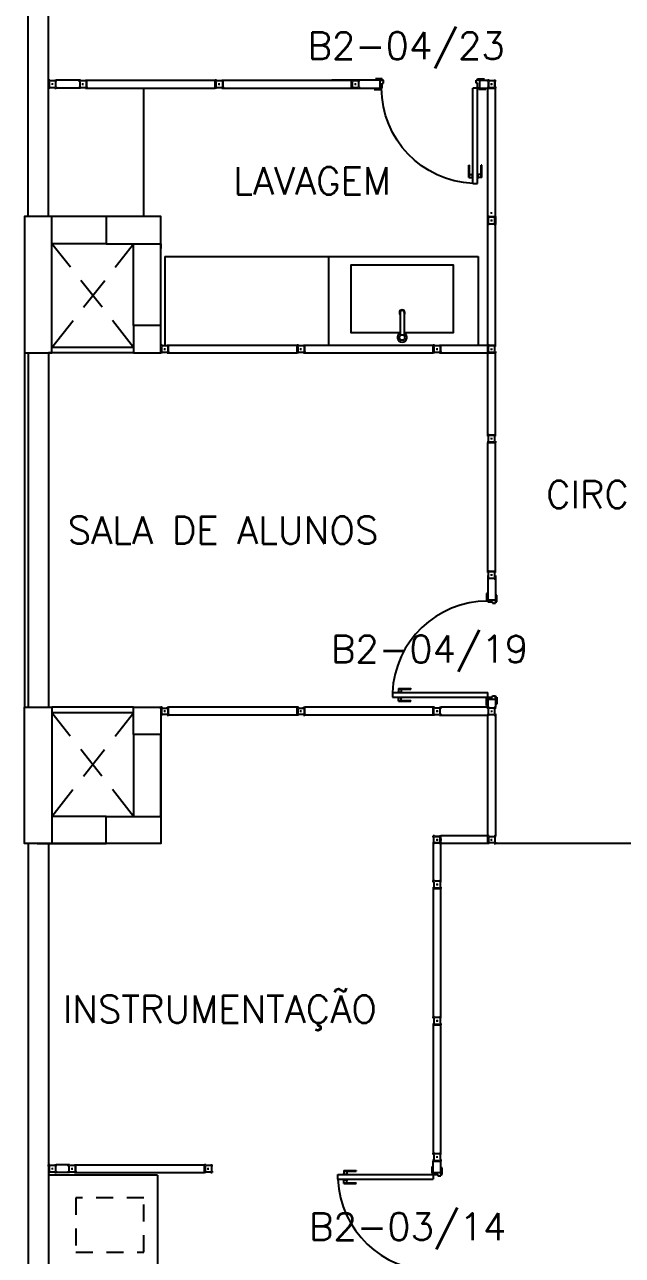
# Model space of a CAD drawing. Header units: millimetres. Extents: x 2090 to 2270, y 1357 to 1514.
# Drawn here: x 2092.78 to 2097.17, y 1429.79 to 1438.82 of the extents above; entities that cross this region are included whole.
import ezdxf

# ---------------------------------------------------------------- set-up
doc = ezdxf.new("R2010")
doc.units = ezdxf.units.MM
doc.linetypes.add('HIDDEN', pattern=[0.375, 0.25, -0.125])
for name, color, linetype in [('ALV', 2, 'Continuous'), ('DIV', 2, 'Continuous'), ('DIV-VIDRO', 2, 'Continuous'), ('ENDEREÇO', 2, 'Continuous'), ('ESTR', 3, 'Continuous'), ('JANELA', 1, 'Continuous'), ('MACANETA', 2, 'Continuous'), ('MOVEIS', 2, 'Continuous'), ('MÓVEIS', 2, 'Continuous'), ('PAREDE_CRT', 2, 'Continuous'), ('PISO', 1, 'Continuous'), ('PORTA', 2, 'Continuous'), ('PROJ', 1, 'HIDDEN'), ('TEXTO', 2, 'Continuous')]:
    doc.layers.add(name, color=color, linetype=linetype)
doc.styles.add('UNB1-100', font='simplex.shx', dxfattribs={"height": 0.2})

# ---------------------------------------------------------------- blocks, each defined once
blk = doc.blocks.new('DIV10')
for p, q in [((-0.0051, 0), (0.0051, 0)), ((0, -0.0051), (0, 0.0051)), ((0.0285, 0.0285), (0.9715, 0.0285)), ((0.0285, -0.0285), (0.0285, 0.0285)), ((0.9715, -0.0285), (0.9715, 0.0285)), ((0.9949, 0), (1.0051, 0)), ((1, -0.0051), (1, 0.0051)), ((0.0285, -0.0285), (0.9715, -0.0285))]:
    blk.add_line(p, q)
blk = doc.blocks.new('MTT')
for p, q in [((-0.0285, 0.0185), (-0.0285, 0.0285)), ((-0.0185, 0.0285), (-0.0285, 0.0285)), ((-0.0235, 0.0185), (-0.0285, 0.0185)), ((-0.0235, 0.0185), (-0.0235, -0.0185)), ((-0.0185, 0.0235), (-0.0185, 0.0285)), ((-0.0185, 0.0235), (0.0185, 0.0235)), ((-0.0049, 0), (0.0049, 0)), ((0, -0.0049), (0, 0.0049)), ((0.0185, 0.0235), (0.0185, 0.0285)), ((0.0185, 0.0285), (0.0285, 0.0285)), ((0.0235, 0.0185), (0.0285, 0.0185)), ((0.0235, 0.0185), (0.0235, -0.0185)), ((0.0285, 0.0185), (0.0285, 0.0285)), ((-0.0285, -0.0185), (-0.0235, -0.0185)), ((-0.0285, -0.0185), (-0.0285, -0.0285)), ((-0.0185, -0.0285), (-0.0285, -0.0285)), ((0.0185, -0.0235), (-0.0185, -0.0235)), ((-0.0185, -0.0235), (-0.0185, -0.0285)), ((0.0185, -0.0235), (0.0185, -0.0285)), ((0.0185, -0.0285), (0.0285, -0.0285)), ((0.0285, -0.0185), (0.0235, -0.0185)), ((0.0285, -0.0185), (0.0285, -0.0285))]:
    blk.add_line(p, q)
blk = doc.blocks.new('IMTT')
for p, q in [((-0.0049, 0), (0.0049, 0)), ((0.0285, 0.0285), (0, 0.0285)), ((0, -0.0285), (0, 0.0285)), ((0.0285, -0.0285), (0, -0.0285))]:
    blk.add_line(p, q)
blk = doc.blocks.new('DOOR70')
at = {"layer": 'MACANETA', "color": 1}
for p, q in [((-0.015, -0.565), (-0.01, -0.565)), ((-0.015, -0.655), (-0.015, -0.565)), ((-0.01, -0.655), (-0.01, -0.565)), ((0.012, -0.6625), (0.012, -0.6275)), ((0.012, -0.6275), (0.015, -0.6275)), ((0.053, -0.6275), (0.05, -0.6275)), ((0.053, -0.6625), (0.053, -0.6275)), ((0.08, -0.565), (0.075, -0.565)), ((0.075, -0.655), (0.075, -0.565)), ((0.08, -0.655), (0.08, -0.565)), ((-0.015, -0.655), (0.012, -0.655)), ((-0.01, -0.635), (0.012, -0.635)), ((0.012, -0.6625), (0.015, -0.6625)), ((0.053, -0.6625), (0.05, -0.6625)), ((0.075, -0.635), (0.053, -0.635)), ((0.08, -0.655), (0.053, -0.655))]:
    blk.add_line(p, q, dxfattribs=at)
at = {"layer": 'PORTA'}
for p, q in [((0.015, -0.7), (0.015, 0)), ((0.015, 0), (0.05, 0)), ((0.05, -0.7), (0.05, 0)), ((0.05, -0.7), (0.015, -0.7))]:
    blk.add_line(p, q, dxfattribs=at)
at = {"layer": 'PORTA', "color": 1}
blk.add_arc((0.02, 0), 0.7, 272.4563, 0, dxfattribs=at)

msp = doc.modelspace()

# ---------------------------------------------------------------- linework, layer by layer
at = {"layer": 'ALV'}
for p, q in [((2092.80311, 1437.40901), (2092.80311, 1444.70901)), ((2092.95311, 1437.40901), (2092.95311, 1444.70901)), ((2092.80311, 1436.40901), (2092.80311, 1433.80901)), ((2092.95311, 1436.40901), (2092.95311, 1433.80901)), ((2092.80311, 1432.80901), (2092.80311, 1425.50901)), ((2092.95311, 1432.80901), (2092.95311, 1425.50901))]:
    msp.add_line(p, q, dxfattribs=at)
at = {"layer": 'DIV'}
for p, q in [((2093.17786, 1438.40901), (2093.01011, 1438.40901)), ((2095.38886, 1438.40901), (2095.03364, 1438.40901)), ((2095.40386, 1438.41901), (2095.35386, 1438.41901)), ((2095.38886, 1438.35201), (2095.38886, 1438.40901)), ((2095.38886, 1438.40901), (2095.40386, 1438.40901)), ((2095.40386, 1438.40901), (2095.40386, 1438.41901)), ((2095.41386, 1438.40901), (2095.40386, 1438.40901)), ((2095.40386, 1438.35201), (2095.40386, 1438.38701)), ((2095.40386, 1438.38701), (2095.41386, 1438.38701)), ((2095.41386, 1438.38701), (2095.41386, 1438.40901)), ((2096.09386, 1438.38701), (2096.09386, 1438.40901)), ((2096.09386, 1438.40901), (2096.10386, 1438.40901)), ((2096.10386, 1438.38701), (2096.09386, 1438.38701)), ((2096.10386, 1438.40901), (2096.10386, 1438.41901)), ((2096.10386, 1438.41901), (2096.15386, 1438.41901)), ((2096.11886, 1438.40901), (2096.10386, 1438.40901)), ((2096.10386, 1438.35201), (2096.10386, 1438.38701)), ((2096.11886, 1438.35201), (2096.11886, 1438.40901)), ((2096.11886, 1438.40901), (2096.17786, 1438.40901)), ((2096.11886, 1438.35201), (2096.11886, 1438.40901)), ((2096.11886, 1438.40901), (2096.17786, 1438.40901)), ((2093.17786, 1438.35201), (2093.01011, 1438.35201)), ((2095.03364, 1438.35201), (2095.38886, 1438.35201)), ((2095.34386, 1438.34201), (2095.39386, 1438.34201)), ((2095.38886, 1438.35201), (2095.39386, 1438.35201)), ((2095.39386, 1438.34201), (2095.39386, 1438.35201)), ((2095.39386, 1438.35201), (2095.40386, 1438.35201)), ((2096.11386, 1438.35201), (2096.10386, 1438.35201)), ((2096.11386, 1438.34201), (2096.11386, 1438.35201)), ((2096.11886, 1438.35201), (2096.11386, 1438.35201)), ((2096.11386, 1438.34201), (2096.11386, 1438.35201)), ((2096.11886, 1438.35201), (2096.11386, 1438.35201)), ((2096.16386, 1438.34201), (2096.11386, 1438.34201)), ((2096.16386, 1438.34201), (2096.11386, 1438.34201)), ((2096.11886, 1438.35201), (2096.17786, 1438.35201)), ((2096.11886, 1438.35201), (2096.17786, 1438.35201)), ((2096.17786, 1437.46601), (2096.17786, 1438.35201)), ((2096.23486, 1437.40901), (2096.23486, 1438.29501)), ((2096.17786, 1437.40901), (2096.23486, 1437.40901)), ((2096.17786, 1437.40901), (2096.23486, 1437.40901)), ((2096.17786, 1437.40901), (2096.23486, 1437.40901)), ((2096.21146, 1437.38051), (2096.20126, 1437.38051)), ((2096.20126, 1437.38051), (2096.21146, 1437.38051)), ((2096.20126, 1437.38051), (2096.21146, 1437.38051)), ((2096.20636, 1437.38561), (2096.20636, 1437.37541)), ((2096.20636, 1437.37541), (2096.20636, 1437.38561)), ((2096.20636, 1437.37541), (2096.20636, 1437.38561)), ((2096.23486, 1437.40901), (2096.23486, 1437.35201)), ((2096.17786, 1436.46601), (2096.17786, 1437.35201)), ((2096.23486, 1436.46601), (2096.23486, 1437.35201)), ((2095.83486, 1436.46601), (2096.17786, 1436.46601)), ((2095.83486, 1436.40901), (2095.83486, 1436.46601)), ((2096.17786, 1436.46601), (2096.23486, 1436.46601)), ((2096.17786, 1436.46601), (2096.23486, 1436.46601)), ((2096.17786, 1436.40901), (2096.17786, 1436.46601)), ((2092.77786, 1436.40901), (2092.77786, 1433.80901)), ((2092.77786, 1436.40901), (2092.77786, 1433.80901)), ((2095.80126, 1436.43751), (2095.81146, 1436.43751)), ((2095.80636, 1436.43241), (2095.80636, 1436.44261)), ((2095.83486, 1436.40901), (2096.17786, 1436.40901)), ((2096.17786, 1435.80901), (2096.17786, 1436.40901)), ((2096.17786, 1436.40901), (2096.23486, 1436.40901)), ((2096.20126, 1436.43751), (2096.21146, 1436.43751)), ((2096.20126, 1436.43751), (2096.21146, 1436.43751)), ((2096.20126, 1436.43751), (2096.21146, 1436.43751)), ((2096.20126, 1436.43751), (2096.21146, 1436.43751)), ((2096.20636, 1436.43241), (2096.20636, 1436.44261)), ((2096.20636, 1436.43241), (2096.20636, 1436.44261)), ((2096.20636, 1436.43241), (2096.20636, 1436.44261)), ((2096.20636, 1436.43241), (2096.20636, 1436.44261)), ((2096.23486, 1435.80901), (2096.23486, 1436.40901)), ((2096.17786, 1435.80901), (2096.23486, 1435.80901)), ((2096.17786, 1435.80901), (2096.23486, 1435.80901)), ((2096.20126, 1435.78051), (2096.21146, 1435.78051)), ((2096.20126, 1435.78051), (2096.21146, 1435.78051)), ((2096.20636, 1435.77541), (2096.20636, 1435.78561)), ((2096.17786, 1434.77541), (2096.17786, 1434.59801)), ((2096.23486, 1434.77541), (2096.23486, 1434.59801)), ((2096.16786, 1434.64301), (2096.16786, 1434.59301)), ((2096.17786, 1434.64301), (2096.16786, 1434.64301)), ((2096.16786, 1434.59301), (2096.17786, 1434.59301)), ((2096.17786, 1434.59801), (2096.17786, 1434.59301)), ((2096.17786, 1434.59801), (2096.23486, 1434.59801)), ((2096.17786, 1434.59301), (2096.17786, 1434.58301)), ((2096.17786, 1434.58301), (2096.21286, 1434.58301)), ((2096.21286, 1434.58301), (2096.21286, 1434.57301)), ((2096.21286, 1434.57301), (2096.23486, 1434.57301)), ((2096.24486, 1434.63301), (2096.23486, 1434.63301)), ((2096.23486, 1434.59801), (2096.23486, 1434.58301)), ((2096.23486, 1434.58301), (2096.24486, 1434.58301)), ((2096.23486, 1434.57301), (2096.23486, 1434.58301)), ((2096.24486, 1434.58301), (2096.24486, 1434.63301)), ((2096.17786, 1433.80901), (2095.83486, 1433.80901)), ((2095.83486, 1433.75201), (2096.17786, 1433.75201)), ((2096.17786, 1432.86601), (2096.17786, 1433.75201)), ((2096.23486, 1433.75201), (2096.23486, 1432.86601)), ((2095.82986, 1432.85601), (2095.82986, 1432.85401)), ((2095.82986, 1432.85601), (2095.83486, 1432.85601)), ((2095.82986, 1432.85601), (2095.82986, 1432.85401)), ((2095.82986, 1432.85601), (2095.83486, 1432.85601)), ((2096.17786, 1432.86601), (2095.86336, 1432.86601)), ((2096.17786, 1432.80901), (2096.17786, 1432.86601)), ((2095.77786, 1432.80901), (2095.77786, 1432.53751)), ((2095.81111, 1432.83751), (2095.80091, 1432.83751)), ((2095.81111, 1432.83751), (2095.80091, 1432.83751)), ((2095.81111, 1432.83751), (2095.80091, 1432.83751)), ((2095.81146, 1432.83751), (2095.80126, 1432.83751)), ((2095.81146, 1432.83751), (2095.80126, 1432.83751)), ((2095.80601, 1432.83241), (2095.80601, 1432.84261)), ((2095.80601, 1432.83241), (2095.80601, 1432.84261)), ((2095.80601, 1432.83241), (2095.80601, 1432.84261)), ((2095.80636, 1432.83241), (2095.80636, 1432.84261)), ((2095.80636, 1432.83241), (2095.80636, 1432.84261)), ((2095.83996, 1432.83751), (2095.82976, 1432.83751)), ((2095.83451, 1432.53751), (2095.83486, 1432.80901)), ((2095.83486, 1432.83241), (2095.83486, 1432.84261)), ((2096.17786, 1432.80901), (2095.86336, 1432.80901)), ((2096.21146, 1432.83751), (2096.20126, 1432.83751)), ((2096.20636, 1432.83241), (2096.20636, 1432.84261)), ((2095.80091, 1432.50901), (2095.81111, 1432.50901)), ((2095.80601, 1432.51411), (2095.80601, 1432.50391)), ((2095.77751, 1432.48051), (2095.83451, 1432.48051)), ((2095.77751, 1432.48051), (2095.77751, 1431.53751)), ((2095.83451, 1431.53751), (2095.83451, 1432.48051)), ((2095.80091, 1431.50901), (2095.81111, 1431.50901)), ((2095.80601, 1431.51411), (2095.80601, 1431.50391)), ((2095.77751, 1431.48051), (2095.83451, 1431.48051)), ((2095.77751, 1431.48051), (2095.77751, 1430.53751)), ((2095.83451, 1430.53751), (2095.83451, 1431.48051)), ((2093.09786, 1430.45261), (2093.01011, 1430.45261)), ((2093.09786, 1430.39561), (2093.01011, 1430.39561))]:
    msp.add_line(p, q, dxfattribs=at)
at = {"layer": 'DIV-VIDRO'}
for p, q in [((2095.52285, 1433.94801), (2095.61285, 1433.94801)), ((2095.52285, 1433.94801), (2095.52285, 1433.92101)), ((2095.52285, 1433.94301), (2095.61285, 1433.94301)), ((2095.54285, 1433.94301), (2095.54285, 1433.92101)), ((2095.61285, 1433.94801), (2095.61285, 1433.94301)), ((2095.47785, 1433.91801), (2096.17786, 1433.91801)), ((2095.47785, 1433.91801), (2095.47785, 1433.88301)), ((2095.47785, 1433.88301), (2096.17786, 1433.88301)), ((2095.51535, 1433.92101), (2095.51535, 1433.91801)), ((2095.51535, 1433.92101), (2095.55035, 1433.92101)), ((2095.51535, 1433.88001), (2095.51535, 1433.88301)), ((2095.51535, 1433.88001), (2095.55035, 1433.88001)), ((2095.52285, 1433.85301), (2095.52285, 1433.88001)), ((2095.52285, 1433.85801), (2095.61285, 1433.85801)), ((2095.52285, 1433.85301), (2095.61285, 1433.85301)), ((2095.54285, 1433.85801), (2095.54285, 1433.88001)), ((2095.55035, 1433.92101), (2095.55035, 1433.91801)), ((2095.55035, 1433.88001), (2095.55035, 1433.88301)), ((2095.61285, 1433.85301), (2095.61285, 1433.85801)), ((2096.16786, 1433.87301), (2096.17786, 1433.87301)), ((2096.16786, 1433.82301), (2096.16786, 1433.87301)), ((2096.17786, 1433.88301), (2096.17786, 1433.91801)), ((2096.17786, 1433.88301), (2096.21286, 1433.88301)), ((2096.17786, 1433.87301), (2096.17786, 1433.88301)), ((2096.17786, 1433.86801), (2096.17786, 1433.87301)), ((2096.17786, 1433.86801), (2096.17786, 1433.80901)), ((2096.17786, 1433.86801), (2096.23486, 1433.86801)), ((2096.21286, 1433.89301), (2096.23486, 1433.89301)), ((2096.21286, 1433.88301), (2096.21286, 1433.89301)), ((2096.23486, 1433.89301), (2096.23486, 1433.88301)), ((2096.23486, 1433.86801), (2096.23486, 1433.88301)), ((2096.23486, 1433.88301), (2096.24486, 1433.88301)), ((2096.23486, 1433.86801), (2096.23486, 1433.80901)), ((2096.24486, 1433.88301), (2096.24486, 1433.83301)), ((2096.17786, 1433.82301), (2096.16786, 1433.82301)), ((2096.24486, 1433.83301), (2096.23486, 1433.83301))]:
    msp.add_line(p, q, dxfattribs=at)
at = {"layer": 'DIV-VIDRO', "color": 2}
for p, q in [((2095.1225, 1430.41151), (2095.1225, 1430.38451)), ((2095.1225, 1430.41151), (2095.2125, 1430.41151)), ((2095.2125, 1430.41151), (2095.2125, 1430.40651)), ((2095.76751, 1430.44151), (2095.76751, 1430.39151)), ((2095.77751, 1430.48051), (2095.83451, 1430.48051)), ((2095.77751, 1430.39651), (2095.77751, 1430.48051)), ((2095.80091, 1430.48401), (2095.81111, 1430.48401)), ((2095.83451, 1430.39651), (2095.83451, 1430.48051)), ((2095.84451, 1430.43151), (2095.83451, 1430.43151)), ((2095.84451, 1430.38151), (2095.84451, 1430.43151)), ((2095.0775, 1430.38151), (2095.77751, 1430.38151)), ((2095.0775, 1430.34651), (2095.0775, 1430.38151)), ((2095.0775, 1430.34651), (2095.77751, 1430.34651)), ((2095.115, 1430.38451), (2095.15, 1430.38451)), ((2095.115, 1430.38451), (2095.115, 1430.38151)), ((2095.115, 1430.34351), (2095.115, 1430.34651)), ((2095.115, 1430.34351), (2095.15, 1430.34351)), ((2095.1225, 1430.40651), (2095.2125, 1430.40651)), ((2095.1225, 1430.31651), (2095.1225, 1430.34351)), ((2095.1225, 1430.32151), (2095.2125, 1430.32151)), ((2095.1425, 1430.40651), (2095.1425, 1430.38451)), ((2095.1425, 1430.32151), (2095.1425, 1430.34351)), ((2095.15, 1430.38451), (2095.15, 1430.38151)), ((2095.15, 1430.34351), (2095.15, 1430.34651)), ((2095.2125, 1430.31651), (2095.2125, 1430.32151)), ((2095.76751, 1430.39151), (2095.77751, 1430.39151)), ((2095.77751, 1430.39651), (2095.77751, 1430.39151)), ((2095.77751, 1430.39651), (2095.83451, 1430.39651)), ((2095.77751, 1430.39151), (2095.77751, 1430.38151)), ((2095.77751, 1430.38151), (2095.81251, 1430.38151)), ((2095.77751, 1430.38151), (2095.77751, 1430.34651)), ((2095.81251, 1430.38151), (2095.81251, 1430.37151)), ((2095.81251, 1430.37151), (2095.83451, 1430.37151)), ((2095.83451, 1430.39651), (2095.83451, 1430.38151)), ((2095.83451, 1430.38151), (2095.84451, 1430.38151)), ((2095.83451, 1430.37151), (2095.83451, 1430.38151)), ((2095.1225, 1430.31651), (2095.2125, 1430.31651))]:
    msp.add_line(p, q, dxfattribs=at)
at = {"layer": 'ESTR'}
for points in [[(2092.97786, 1437.40901), (2092.77786, 1437.40901), (2092.77786, 1436.40901), (2092.97786, 1436.40901)], [(2093.37786, 1437.40901), (2093.37786, 1437.20901), (2093.77786, 1437.20901), (2093.77786, 1437.40901)], [(2093.57786, 1436.60901), (2093.57786, 1436.40901), (2093.77786, 1436.40901), (2093.77786, 1436.60901)], [(2092.97786, 1432.80901), (2092.77786, 1432.80901), (2092.77786, 1433.80901), (2092.97786, 1433.80901)], [(2093.57786, 1433.60901), (2093.57786, 1433.80901), (2093.77786, 1433.80901), (2093.77786, 1433.60901)], [(2093.37786, 1432.80901), (2093.37786, 1433.00901), (2093.77786, 1433.00901), (2093.77786, 1432.80901)]]:
    msp.add_lwpolyline(points, close=True, dxfattribs=at)
at = {"layer": 'JANELA', "color": 2}
for p, q in [((2093.80786, 1437.11601), (2093.80786, 1436.46601)), ((2096.10786, 1437.11601), (2096.10786, 1436.46601))]:
    msp.add_line(p, q, dxfattribs=at)
at = {"layer": 'JANELA', "color": 1}
for p, q in [((2093.80786, 1437.11601), (2096.10786, 1437.11601)), ((2095.00786, 1437.11601), (2095.00786, 1436.46601))]:
    msp.add_line(p, q, dxfattribs=at)
at = {"layer": 'MOVEIS', "color": 1}
for p, q in [((2095.53473, 1436.7052), (2095.53473, 1436.5354)), ((2095.56473, 1436.7052), (2095.56473, 1436.5354))]:
    msp.add_line(p, q, dxfattribs=at)
msp.add_lwpolyline([(2095.53473, 1436.55545), (2095.17473, 1436.55545), (2095.17473, 1437.05545), (2095.92473, 1437.05545), (2095.92473, 1436.55545), (2095.56473, 1436.55545)], dxfattribs=at)
msp.add_circle((2095.54973, 1436.52217), 0.02, dxfattribs=at)
for centre, radius, start, end in [((2095.54973, 1436.7052), 0.02, 318.590378, 221.409622), ((2095.54973, 1436.7052), 0.015, 0, 180), ((2095.54973, 1436.52217), 0.03423, 115.992521, 64.007479)]:
    msp.add_arc(centre, radius, start, end, dxfattribs=at)
at = {"layer": 'MÓVEIS'}
for p, q in [((2093.65311, 1437.40901), (2093.65311, 1438.35201)), ((2093.75311, 1430.37701), (2092.95311, 1430.37701))]:
    msp.add_line(p, q, dxfattribs=at)
at = {"layer": 'MÓVEIS', "color": 1}
msp.add_line((2093.75311, 1430.37701), (2093.75311, 1425.50901), dxfattribs=at)
at = {"layer": 'MÓVEIS', "color": 1, "linetype": 'HIDDEN', "ltscale": 0.5}
msp.add_lwpolyline([(2093.15311, 1429.8115), (2093.65311, 1429.8115), (2093.65311, 1430.2115), (2093.15311, 1430.2115)], close=True, dxfattribs=at)
at = {"layer": 'PAREDE_CRT'}
for p, q in [((2093.37786, 1437.40901), (2092.97751, 1437.40901)), ((2093.37786, 1437.20901), (2092.97751, 1437.20901)), ((2093.57786, 1436.60901), (2093.57786, 1437.20901)), ((2093.77786, 1436.60901), (2093.77786, 1437.20901)), ((2093.57786, 1433.60901), (2093.57786, 1433.00901)), ((2093.77786, 1433.00901), (2093.77786, 1433.60901)), ((2093.37786, 1433.00901), (2092.97786, 1433.00901)), ((2092.87072, 1432.80901), (2093.37786, 1432.80901)), ((2093.37786, 1432.80901), (2092.97786, 1432.80901))]:
    msp.add_line(p, q, dxfattribs=at)
at = {"layer": 'PISO'}
msp.add_line((2097.97786, 1432.80901), (2096.23486, 1432.80901), dxfattribs=at)
at = {"layer": 'PORTA'}
msp.add_line((2093.77786, 1437.20901), (2093.77786, 1437.17401), dxfattribs=at)
msp.add_line((2093.77786, 1437.20901), (2093.77786, 1437.17401), dxfattribs=at)
at = {"layer": 'PORTA', "color": 2}
for p, q in [((2093.77786, 1436.60901), (2093.77786, 1437.20901)), ((2093.57786, 1436.40901), (2092.95311, 1436.40901)), ((2093.57786, 1436.44901), (2092.97786, 1436.44901)), ((2093.57786, 1433.80901), (2092.97786, 1433.80901)), ((2093.57786, 1433.76901), (2092.97786, 1433.76901)), ((2093.77786, 1433.60901), (2093.77786, 1433.00901)), ((2093.77786, 1433.60901), (2093.77786, 1433.00901)), ((2093.77786, 1433.60901), (2093.77786, 1433.00901))]:
    msp.add_line(p, q, dxfattribs=at)
at = {"layer": 'PORTA', "color": 1}
for centre, start, end in [((2096.17786, 1433.88801), 90, 177.543705), ((2095.77751, 1430.37651), 182.456295, 270)]:
    msp.add_arc(centre, 0.70001, start, end, dxfattribs=at)
at = {"layer": 'PROJ'}
for p, q in [((2093.57852, 1436.44985), (2092.97852, 1437.20985)), ((2092.97852, 1436.44985), (2093.57786, 1437.20901)), ((2092.97786, 1433.00901), (2093.57786, 1433.76901)), ((2093.57786, 1433.00901), (2092.97786, 1433.76901))]:
    msp.add_line(p, q, dxfattribs=at)

# ---------------------------------------------------------------- block references
at = {"layer": 'DIV', "xscale": -1}
for name, p in [('MTT', (2092.98161, 1438.38051)), ('MTT', (2093.20636, 1438.38051)), ('MTT', (2094.20636, 1438.38051)), ('MTT', (2095.20636, 1438.38051)), ('MTT', (2096.20636, 1438.38051)), ('DOOR70', (2096.11886, 1438.35201)), ('MTT', (2093.80636, 1436.43751)), ('MTT', (2094.80636, 1436.43751)), ('MTT', (2095.80636, 1436.43751)), ('DIV10', (2094.80636, 1433.78051)), ('DIV10', (2095.80636, 1433.78051)), ('MTT', (2095.80601, 1432.50901)), ('MTT', (2095.80601, 1431.50901)), ('MTT', (2095.80601, 1430.50901)), ('MTT', (2092.98161, 1430.42411)), ('MTT', (2093.12636, 1430.42411)), ('MTT', (2094.12636, 1430.42411))]:
    msp.add_blockref(name, p, dxfattribs=at)
at = {"layer": 'DIV'}
for name, p in [('DIV10', (2093.20636, 1438.38051)), ('DIV10', (2094.20636, 1438.38051)), ('DIV10', (2093.80636, 1436.43751)), ('DIV10', (2094.80636, 1436.43751)), ('MTT', (2093.80636, 1433.78051)), ('MTT', (2094.80636, 1433.78051)), ('IMTT', (2095.83486, 1432.83751)), ('MTT', (2096.20636, 1432.83751)), ('DIV10', (2093.12636, 1430.42411))]:
    msp.add_blockref(name, p, dxfattribs=at)
at = {"layer": 'DIV', "xscale": -1}
for name, p, rotation in [('MTT', (2096.20636, 1438.38051), 180), ('DIV10', (2096.20636, 1437.38051), 270), ('DIV10', (2096.20636, 1436.43751), 270), ('MTT', (2096.20636, 1437.38051), 180), ('MTT', (2096.20636, 1436.43751), 180), ('MTT', (2096.20636, 1435.78051), 180), ('DIV10', (2096.20636, 1434.78051), 270), ('MTT', (2096.20636, 1434.78051), 180), ('MTT', (2095.80636, 1433.78051), 180), ('MTT', (2095.80636, 1433.78051), 180), ('MTT', (2096.20636, 1433.78051), 180), ('MTT', (2096.20636, 1433.78051), 180), ('MTT', (2095.80636, 1432.83751), 180), ('MTT', (2095.80636, 1432.83751), 180)]:
    msp.add_blockref(name, p, dxfattribs=dict(at, rotation=rotation))
at = {"layer": 'DIV', "rotation": 180}
msp.add_blockref('MTT', (2095.80636, 1432.83751), dxfattribs=at)
msp.add_blockref('MTT', (2095.80636, 1432.83751), dxfattribs=at)

# ---------------------------------------------------------------- texts
at = {"layer": 'ENDEREÇO', "style": 'UNB1-100'}
for s, p in [('B2-04/23', (2094.85427, 1438.56288)), ('B2-04/19', (2095.02702, 1434.13667)), ('B2-03/14', (2094.86566, 1429.89898))]:
    msp.add_text(s, height=0.2, dxfattribs=at).set_placement(p)
at = {"layer": 'TEXTO', "style": 'UNB1-100'}
for s, p in [('LAVAGEM', (2094.30886, 1437.57117)), ('CIRCULAÇÃO', (2096.60634, 1435.27046)), ('SALA DE ALUNOS', (2093.09512, 1435.00859)), ('INSTRUMENTAÇÃO', (2093.05904, 1431.49518))]:
    msp.add_text(s, height=0.2, dxfattribs=at).set_placement(p)

doc.saveas('drawing.dxf')
